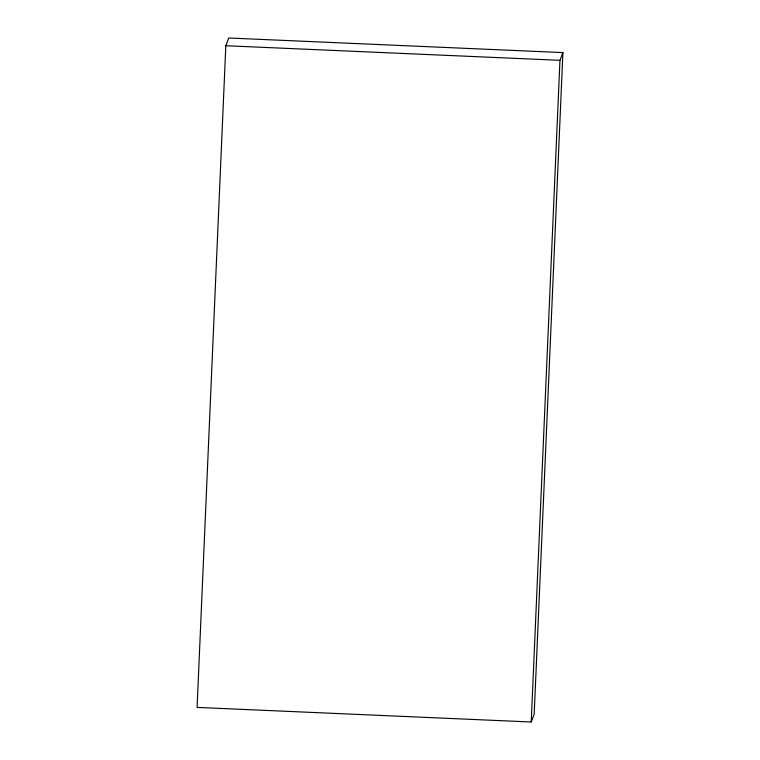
<?xml version="1.0" encoding="UTF-8"?>
<svg xmlns="http://www.w3.org/2000/svg" width="760" height="760" viewBox="0 0 760 760"><rect width="100%" height="100%" fill="white"/><g stroke="black" fill="none" stroke-linecap="round" stroke-linejoin="round"><path stroke-width="1.14" d="M225.825 45.724L197.087 707.408L531.221 722L534.175 714.276L562.913 52.592L228.779 38L225.825 45.724L559.958 60.316L562.913 52.592M531.221 722L559.958 60.316"/></g></svg>
